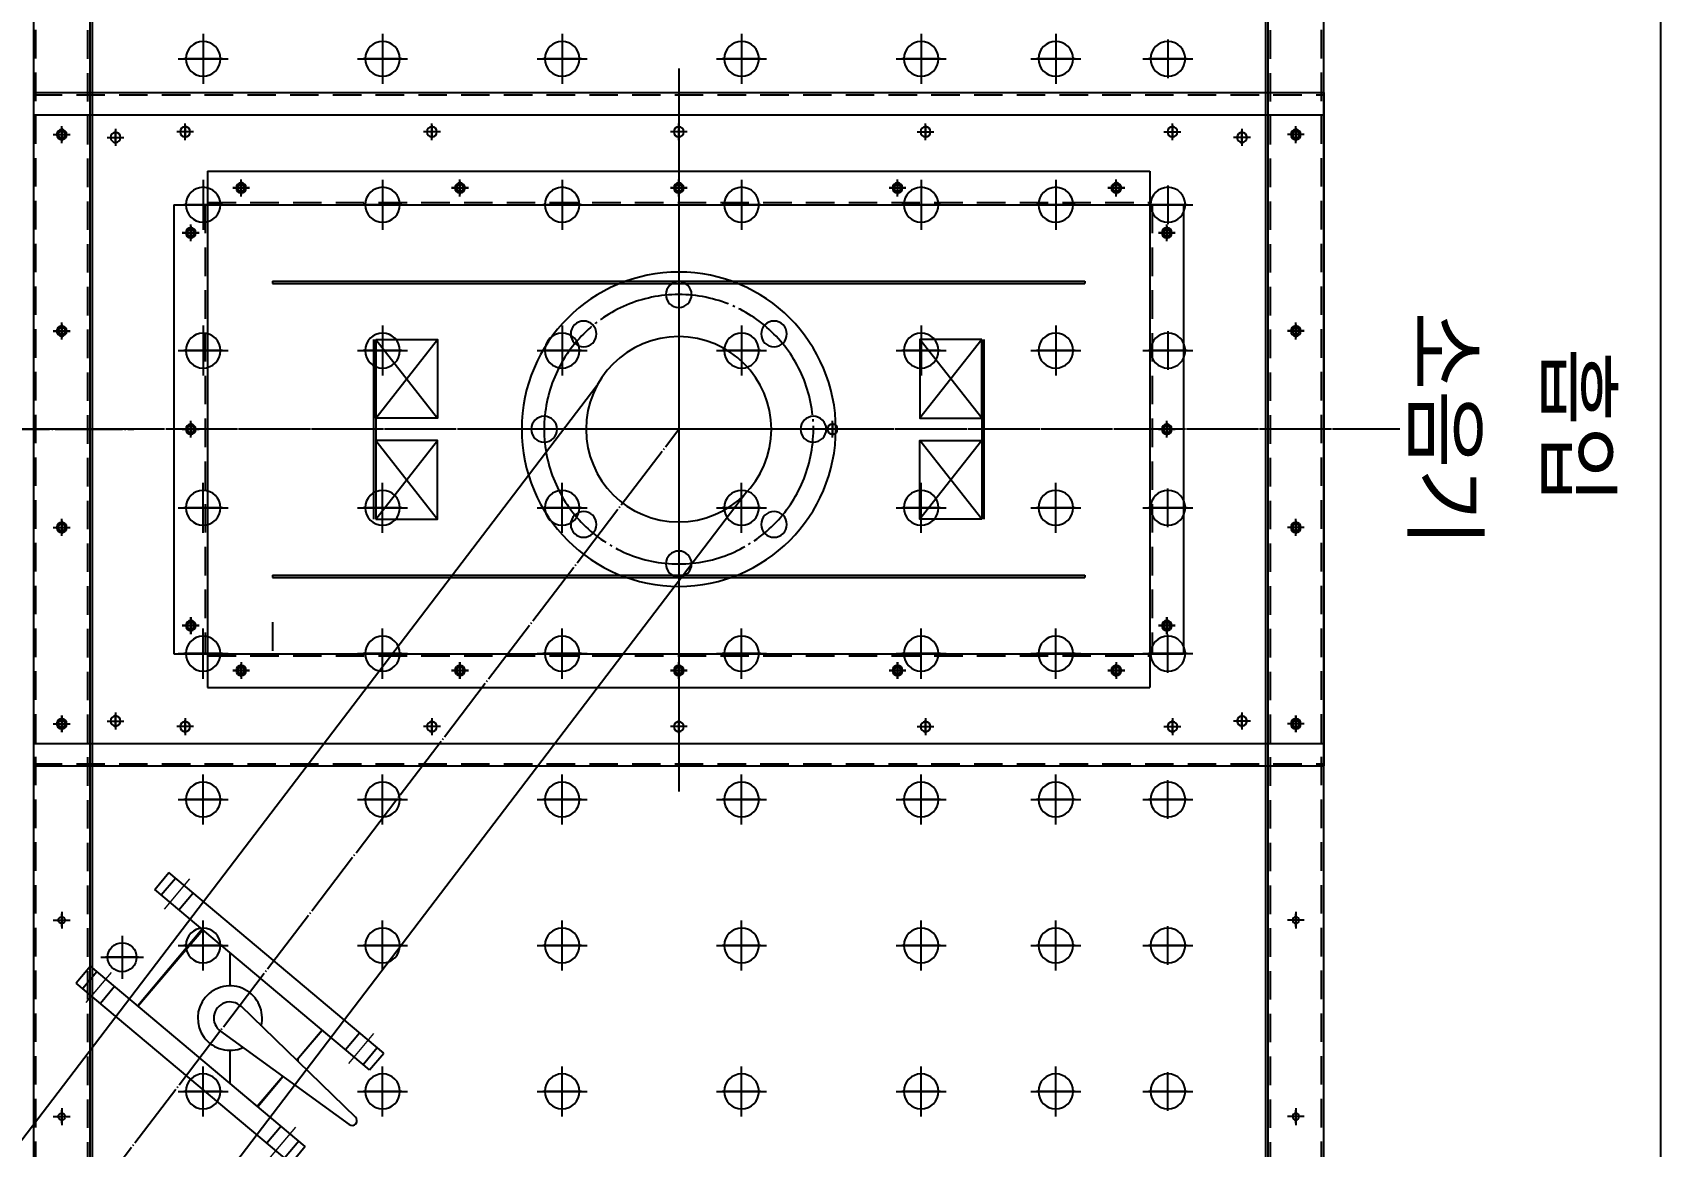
# Model space of a CAD drawing. Header units: millimetres. Extents: x 532 to 24684, y 468 to 17547.
# Drawn here: x 7045 to 8496, y 12090 to 13082 of the extents above; entities that cross this region are included whole.
import ezdxf
from ezdxf.enums import TextEntityAlignment as Align

# ---------------------------------------------------------------- set-up
doc = ezdxf.new("R2010")
doc.units = ezdxf.units.MM
for name, pattern in [('CEN', [62, 60, -1, 0, -1]), ('CENTER', [65, 60, -2, 1, -2]), ('HIDDEN', [9.525, 6.35, -3.175])]:
    doc.linetypes.add(name, pattern=pattern)
for name, color, linetype in [('2.위생-급수', 5, 'Continuous'), ('cen', 8, 'CEN'), ('CENTER', 1, 'CENTER'), ('냉각탑_text', 3, 'Continuous'), ('숨은선', 5, 'HIDDEN')]:
    doc.layers.add(name, color=color, linetype=linetype)
doc.styles.add('돋움', font='Dotum.ttf', dxfattribs={"width": 0.8})

# ---------------------------------------------------------------- blocks, each defined once
blk = doc.blocks.new('A$C59334D22')
at = {"layer": 'CENTER'}
blk.add_line((0, 206.7), (3515.3, 206.7), dxfattribs=at)
blk = doc.blocks.new('A$C0D2A4811')
for p, q in [((0, 50), (2696, 50)), ((2696, 0), (0, 0))]:
    blk.add_line(p, q)
for centre in [(1085.5, 25), (1260.5, 25), (1435.5, 25), (1610.5, 25), (1785.5, 25), (1960.5, 25)]:
    blk.add_circle(centre, 3)
at = {"layer": 'CENTER'}
for p, q in [((1085.5, 17.5), (1085.5, 32.5)), ((1085.5, 19.3), (1085.5, 30.7)), ((1260.5, 17.5), (1260.5, 32.5)), ((1260.5, 19.3), (1260.5, 30.7)), ((1435.5, 17.5), (1435.5, 32.5)), ((1435.5, 19.3), (1435.5, 30.7)), ((1610.5, 17.5), (1610.5, 32.5)), ((1610.5, 17.5), (1610.5, 32.5)), ((1610.5, 17.5), (1610.5, 32.5)), ((1610.5, 19.3), (1610.5, 30.7)), ((1610.5, 19.3), (1610.5, 30.7)), ((1610.5, 19.3), (1610.5, 30.7)), ((1785.5, 17.5), (1785.5, 32.5)), ((1785.5, 19.3), (1785.5, 30.7)), ((1960.5, 17.5), (1960.5, 32.5)), ((1960.5, 19.3), (1960.5, 30.7)), ((1093, 25), (1078, 25)), ((1079.8, 25), (1091.2, 25)), ((1091.2, 25), (1079.8, 25)), ((1268, 25), (1253, 25)), ((1254.8, 25), (1266.2, 25)), ((1266.2, 25), (1254.8, 25)), ((1443, 25), (1428, 25)), ((1429.8, 25), (1441.2, 25)), ((1441.2, 25), (1429.8, 25)), ((1618, 25), (1603, 25)), ((1603, 25), (1618, 25)), ((1603, 25), (1618, 25)), ((1604.8, 25), (1616.2, 25)), ((1616.2, 25), (1604.8, 25)), ((1616.2, 25), (1604.8, 25)), ((1604.8, 25), (1616.2, 25)), ((1616.2, 25), (1604.8, 25)), ((1604.8, 25), (1616.2, 25)), ((1778, 25), (1793, 25)), ((1791.2, 25), (1779.8, 25)), ((1779.8, 25), (1791.2, 25)), ((1953, 25), (1968, 25)), ((1966.2, 25), (1954.8, 25)), ((1954.8, 25), (1966.2, 25))]:
    blk.add_line(p, q, dxfattribs=at)
at = {"layer": '숨은선', "ltscale": 4}
for p, q in [((2, 48), (2694, 48)), ((2694, 2), (2, 2))]:
    blk.add_line(p, q, dxfattribs=at)
blk = doc.blocks.new('A$C5BD16326')
at = {"color": 7}
for p, q in [((99.3, 918.9), (1129.3, 133.6)), ((0, 788.7), (1034.4, 0)), ((644.7, 485.3), (576.3, 542.7)), ((513.4, 413), (486.4, 435.6)), ((554.8, 378.2), (527.9, 400.8))]:
    blk.add_line(p, q, dxfattribs=at)
for p, q in [((436, 406), (596.6, 597.5)), ((436, 406), (596.6, 597.5)), ((611.7, 584.9), (596.6, 597.5)), ((611.7, 584.9), (596.6, 597.5)), ((451, 393.4), (611.7, 584.9)), ((451, 393.4), (611.7, 584.9)), ((606.8, 579.1), (591.8, 591.7)), ((606.8, 579.1), (591.8, 591.7)), ((593.6, 563.4), (578.6, 576)), ((593.6, 563.4), (578.6, 576)), ((486.7, 435.9), (576, 542.4)), ((486.7, 435.9), (576, 542.4)), ((486.7, 435.9), (576, 542.4)), ((486.7, 435.9), (576, 542.4)), ((576.2, 542.6), (644.2, 484.7)), ((576.2, 542.6), (644.2, 484.7)), ((519.4, 336), (680.1, 527.5)), ((519.4, 336), (680.1, 527.5)), ((680.1, 527.5), (695.1, 514.9)), ((680.1, 527.5), (695.1, 514.9)), ((534.4, 323.4), (695.1, 514.9)), ((534.4, 323.4), (695.1, 514.9)), ((675.2, 521.7), (690.3, 509.1)), ((675.2, 521.7), (690.3, 509.1)), ((662, 506), (677.1, 493.3)), ((662, 506), (677.1, 493.3)), ((554.5, 469.8), (470.7, 354.1)), ((554.5, 469.8), (470.7, 354.1)), ((576.6, 451.2), (477.3, 348.6)), ((576.6, 451.2), (477.3, 348.6)), ((536.8, 460.5), (507.3, 460.5)), ((623.8, 460.5), (594.3, 460.5)), ((486.9, 436.2), (513.7, 413.4)), ((486.9, 436.2), (513.7, 413.4)), ((469.1, 414.9), (454, 427.6)), ((469.1, 414.9), (454, 427.6)), ((455.9, 399.2), (440.8, 411.8)), ((455.9, 399.2), (440.8, 411.8)), ((451, 393.4), (436, 406)), ((451, 393.4), (436, 406)), ((528.1, 401.1), (554.9, 378.3)), ((528.1, 401.1), (554.9, 378.3)), ((537.5, 357.6), (552.5, 344.9)), ((537.5, 357.6), (552.5, 344.9)), ((519.4, 336), (534.4, 323.4)), ((519.4, 336), (534.4, 323.4)), ((524.3, 341.8), (539.3, 329.2)), ((524.3, 341.8), (539.3, 329.2))]:
    blk.add_line(p, q)
blk.add_circle((619.7, 556.6), 12.9)
for centre, radius, start, end in [((565.5, 460.5), 28.7, 256.0539, 203.9461), ((565.5, 460.5), 28.7, 256.0539, 203.9461), ((565.5, 460.5), 14.4, 315.9078, 144.0922), ((565.5, 460.5), 14.4, 315.9078, 144.0922), ((474.2, 351.6), 4.3, 144.0922, 315.9078), ((474.2, 351.6), 4.3, 144.0922, 315.9078)]:
    blk.add_arc(centre, radius, start, end)
at = {"layer": 'cen', "linetype": 'CENTER', "lineweight": 5, "ltscale": 20}
for p, q in [((606.1, 566.3), (579.3, 588.8)), ((606.1, 566.3), (579.3, 588.8)), ((662.7, 518.8), (689.5, 496.3)), ((662.7, 518.8), (689.5, 496.3)), ((468.3, 402.2), (441.6, 424.6)), ((468.3, 402.2), (441.6, 424.6)), ((525, 354.6), (551.8, 332.1)), ((525, 354.6), (551.8, 332.1))]:
    blk.add_line(p, q, dxfattribs=at)
at = {"layer": 'CENTER'}
for p, q in [((40.9, 860.5), (1090.2, 60.4)), ((619.7, 575.7), (619.7, 537.5)), ((619.7, 541.9), (619.7, 571.3)), ((619.7, 571.3), (619.7, 541.9)), ((619.7, 541.9), (619.7, 571.3)), ((638.8, 556.6), (600.5, 556.6)), ((634.4, 556.6), (604.9, 556.6))]:
    blk.add_line(p, q, dxfattribs=at)
at = {"layer": '숨은선', "ltscale": 4}
blk.add_line((526.7, 399.6), (529.4, 399.6), dxfattribs=at)
blk = doc.blocks.new('A$C7F472D06')
for p, q in [((0, 1046), (2690, 1046)), ((0, 0), (2690, 0))]:
    blk.add_line(p, q)
for centre, radius in [((1085, 1025), 4.5), ((1605, 1025), 4.5), ((1015, 947), 15.5), ((1145, 947), 15.5), ((1275, 947), 15.5), ((1415, 947), 15.5), ((1545, 947), 15.5), ((1675, 947), 15.5), ((1805, 947), 15.5), ((1935, 947), 15.5), ((1015, 787), 15.5), ((1145, 787), 15.5), ((1275, 787), 15.5), ((1415, 787), 15.5), ((1545, 787), 15.5), ((1675, 787), 15.5), ((1805, 787), 15.5), ((1935, 787), 15.5), ((1015, 627), 15.5), ((1145, 627), 15.5), ((1275, 627), 15.5), ((1415, 627), 15.5), ((1545, 627), 15.5), ((1675, 627), 15.5), ((1805, 627), 15.5), ((1935, 627), 15.5), ((1015, 467), 15.5), ((1145, 467), 15.5), ((1275, 467), 15.5), ((1415, 467), 15.5), ((1545, 467), 15.5), ((1675, 467), 15.5), ((1805, 467), 15.5), ((1935, 467), 15.5), ((1345, 386), 4.5), ((1015, 307), 15.5), ((1145, 307), 15.5), ((1275, 307), 15.5), ((1415, 307), 15.5), ((1545, 307), 15.5), ((1675, 307), 15.5), ((1805, 307), 15.5), ((1935, 307), 15.5), ((1015, 187), 15.5), ((1145, 187), 15.5), ((1275, 187), 15.5), ((1415, 187), 15.5), ((1545, 187), 15.5), ((1675, 187), 15.5), ((1805, 187), 15.5), ((1935, 187), 15.5), ((1015, 87), 15.5), ((1145, 87), 15.5), ((1275, 87), 15.5), ((1415, 87), 15.5), ((1545, 87), 15.5), ((1675, 87), 15.5), ((1805, 87), 15.5), ((1935, 87), 15.5), ((1085, 21), 4.5), ((1605, 21), 4.5)]:
    blk.add_circle(centre, radius)
at = {"layer": 'CENTER'}
for p, q in [((1085, 1032.5), (1085, 1017.5)), ((1605, 1032.5), (1605, 1017.5)), ((1077.5, 1025), (1092.5, 1025)), ((1090.7, 1025), (1079.3, 1025)), ((1079.3, 1025), (1090.7, 1025)), ((1597.5, 1025), (1612.5, 1025)), ((1610.7, 1025), (1599.3, 1025)), ((1599.3, 1025), (1610.7, 1025)), ((1015, 969.3), (1015, 924.7)), ((1015, 929.8), (1015, 964.2)), ((1015, 964.2), (1015, 929.8)), ((1015, 929.8), (1015, 964.2)), ((1145, 969.3), (1145, 924.7)), ((1145, 929.8), (1145, 964.2)), ((1145, 964.2), (1145, 929.8)), ((1145, 929.8), (1145, 964.2)), ((1275, 969.3), (1275, 924.7)), ((1275, 929.8), (1275, 964.2)), ((1275, 964.2), (1275, 929.8)), ((1275, 929.8), (1275, 964.2)), ((1415, 969.3), (1415, 924.7)), ((1415, 929.8), (1415, 964.2)), ((1415, 964.2), (1415, 929.8)), ((1415, 929.8), (1415, 964.2)), ((1545, 969.3), (1545, 924.7)), ((1545, 929.8), (1545, 964.2)), ((1545, 964.2), (1545, 929.8)), ((1545, 929.8), (1545, 964.2)), ((1675, 969.3), (1675, 924.7)), ((1675, 929.8), (1675, 964.2)), ((1675, 964.2), (1675, 929.8)), ((1675, 929.8), (1675, 964.2)), ((1805, 969.3), (1805, 924.7)), ((1805, 929.8), (1805, 964.2)), ((1805, 964.2), (1805, 929.8)), ((1805, 929.8), (1805, 964.2)), ((1935, 969.3), (1935, 924.7)), ((1935, 929.8), (1935, 964.2)), ((1935, 964.2), (1935, 929.8)), ((1935, 929.8), (1935, 964.2)), ((992.7, 947), (1037.3, 947)), ((997.8, 947), (1032.2, 947)), ((997.8, 947), (1032.2, 947)), ((1122.7, 947), (1167.3, 947)), ((1127.8, 947), (1162.2, 947)), ((1127.8, 947), (1162.2, 947)), ((1252.7, 947), (1297.3, 947)), ((1257.8, 947), (1292.2, 947)), ((1257.8, 947), (1292.2, 947)), ((1437.3, 947), (1392.7, 947)), ((1432.2, 947), (1397.8, 947)), ((1432.2, 947), (1397.8, 947)), ((1567.3, 947), (1522.7, 947)), ((1562.2, 947), (1527.8, 947)), ((1562.2, 947), (1527.8, 947)), ((1697.3, 947), (1652.7, 947)), ((1692.2, 947), (1657.8, 947)), ((1692.2, 947), (1657.8, 947)), ((1827.3, 947), (1782.7, 947)), ((1822.2, 947), (1787.8, 947)), ((1822.2, 947), (1787.8, 947)), ((1957.3, 947), (1912.7, 947)), ((1952.2, 947), (1917.8, 947)), ((1952.2, 947), (1917.8, 947)), ((1015, 809.3), (1015, 764.7)), ((1015, 769.8), (1015, 804.2)), ((1015, 804.2), (1015, 769.8)), ((1015, 769.8), (1015, 804.2)), ((1145, 809.3), (1145, 764.7)), ((1145, 769.8), (1145, 804.2)), ((1145, 804.2), (1145, 769.8)), ((1145, 769.8), (1145, 804.2)), ((1275, 809.3), (1275, 764.7)), ((1275, 769.8), (1275, 804.2)), ((1275, 804.2), (1275, 769.8)), ((1275, 769.8), (1275, 804.2)), ((1415, 809.3), (1415, 764.7)), ((1415, 769.8), (1415, 804.2)), ((1415, 804.2), (1415, 769.8)), ((1415, 769.8), (1415, 804.2)), ((1545, 809.3), (1545, 764.7)), ((1545, 769.8), (1545, 804.2)), ((1545, 804.2), (1545, 769.8)), ((1545, 769.8), (1545, 804.2)), ((1675, 809.3), (1675, 764.7)), ((1675, 769.8), (1675, 804.2)), ((1675, 804.2), (1675, 769.8)), ((1675, 769.8), (1675, 804.2)), ((1805, 809.3), (1805, 764.7)), ((1805, 769.8), (1805, 804.2)), ((1805, 804.2), (1805, 769.8)), ((1805, 769.8), (1805, 804.2)), ((1935, 809.3), (1935, 764.7)), ((1935, 769.8), (1935, 804.2)), ((1935, 804.2), (1935, 769.8)), ((1935, 769.8), (1935, 804.2)), ((992.7, 787), (1037.3, 787)), ((997.8, 787), (1032.2, 787)), ((997.8, 787), (1032.2, 787)), ((1122.7, 787), (1167.3, 787)), ((1127.8, 787), (1162.2, 787)), ((1127.8, 787), (1162.2, 787)), ((1252.7, 787), (1297.3, 787)), ((1257.8, 787), (1292.2, 787)), ((1257.8, 787), (1292.2, 787)), ((1437.3, 787), (1392.7, 787)), ((1432.2, 787), (1397.8, 787)), ((1432.2, 787), (1397.8, 787)), ((1567.3, 787), (1522.7, 787)), ((1562.2, 787), (1527.8, 787)), ((1562.2, 787), (1527.8, 787)), ((1697.3, 787), (1652.7, 787)), ((1692.2, 787), (1657.8, 787)), ((1692.2, 787), (1657.8, 787)), ((1827.3, 787), (1782.7, 787)), ((1822.2, 787), (1787.8, 787)), ((1822.2, 787), (1787.8, 787)), ((1957.3, 787), (1912.7, 787)), ((1952.2, 787), (1917.8, 787)), ((1952.2, 787), (1917.8, 787)), ((1015, 649.3), (1015, 604.7)), ((1015, 609.8), (1015, 644.2)), ((1015, 644.2), (1015, 609.8)), ((1015, 609.8), (1015, 644.2)), ((1145, 649.3), (1145, 604.7)), ((1145, 609.8), (1145, 644.2)), ((1145, 644.2), (1145, 609.8)), ((1145, 609.8), (1145, 644.2)), ((1275, 649.3), (1275, 604.7)), ((1275, 609.8), (1275, 644.2)), ((1275, 644.2), (1275, 609.8)), ((1275, 609.8), (1275, 644.2)), ((1415, 649.3), (1415, 604.7)), ((1415, 609.8), (1415, 644.2)), ((1415, 644.2), (1415, 609.8)), ((1415, 609.8), (1415, 644.2)), ((1545, 649.3), (1545, 604.7)), ((1545, 609.8), (1545, 644.2)), ((1545, 644.2), (1545, 609.8)), ((1545, 609.8), (1545, 644.2)), ((1675, 649.3), (1675, 604.7)), ((1675, 609.8), (1675, 644.2)), ((1675, 644.2), (1675, 609.8)), ((1675, 609.8), (1675, 644.2)), ((1805, 649.3), (1805, 604.7)), ((1805, 609.8), (1805, 644.2)), ((1805, 644.2), (1805, 609.8)), ((1805, 609.8), (1805, 644.2)), ((1935, 649.3), (1935, 604.7)), ((1935, 609.8), (1935, 644.2)), ((1935, 644.2), (1935, 609.8)), ((1935, 609.8), (1935, 644.2)), ((992.7, 627), (1037.3, 627)), ((997.8, 627), (1032.2, 627)), ((997.8, 627), (1032.2, 627)), ((1122.7, 627), (1167.3, 627)), ((1127.8, 627), (1162.2, 627)), ((1127.8, 627), (1162.2, 627)), ((1252.7, 627), (1297.3, 627)), ((1257.8, 627), (1292.2, 627)), ((1257.8, 627), (1292.2, 627)), ((1437.3, 627), (1392.7, 627)), ((1432.2, 627), (1397.8, 627)), ((1432.2, 627), (1397.8, 627)), ((1567.3, 627), (1522.7, 627)), ((1562.2, 627), (1527.8, 627)), ((1562.2, 627), (1527.8, 627)), ((1697.3, 627), (1652.7, 627)), ((1692.2, 627), (1657.8, 627)), ((1692.2, 627), (1657.8, 627)), ((1827.3, 627), (1782.7, 627)), ((1822.2, 627), (1787.8, 627)), ((1822.2, 627), (1787.8, 627)), ((1957.3, 627), (1912.7, 627)), ((1952.2, 627), (1917.8, 627)), ((1952.2, 627), (1917.8, 627)), ((1015, 489.3), (1015, 444.7)), ((1015, 449.8), (1015, 484.2)), ((1015, 484.2), (1015, 449.8)), ((1015, 449.8), (1015, 484.2)), ((1145, 489.3), (1145, 444.7)), ((1145, 449.8), (1145, 484.2)), ((1145, 484.2), (1145, 449.8)), ((1145, 449.8), (1145, 484.2)), ((1275, 489.3), (1275, 444.7)), ((1275, 449.8), (1275, 484.2)), ((1275, 484.2), (1275, 449.8)), ((1275, 449.8), (1275, 484.2)), ((1415, 489.3), (1415, 444.7)), ((1415, 449.8), (1415, 484.2)), ((1415, 484.2), (1415, 449.8)), ((1415, 449.8), (1415, 484.2)), ((1545, 489.3), (1545, 444.7)), ((1545, 449.8), (1545, 484.2)), ((1545, 484.2), (1545, 449.8)), ((1545, 449.8), (1545, 484.2)), ((1675, 489.3), (1675, 444.7)), ((1675, 449.8), (1675, 484.2)), ((1675, 484.2), (1675, 449.8)), ((1675, 449.8), (1675, 484.2)), ((1805, 489.3), (1805, 444.7)), ((1805, 449.8), (1805, 484.2)), ((1805, 484.2), (1805, 449.8)), ((1805, 449.8), (1805, 484.2)), ((1935, 489.3), (1935, 444.7)), ((1935, 449.8), (1935, 484.2)), ((1935, 484.2), (1935, 449.8)), ((1935, 449.8), (1935, 484.2)), ((992.7, 467), (1037.3, 467)), ((997.8, 467), (1032.2, 467)), ((997.8, 467), (1032.2, 467)), ((1122.7, 467), (1167.3, 467)), ((1127.8, 467), (1162.2, 467)), ((1127.8, 467), (1162.2, 467)), ((1252.7, 467), (1297.3, 467)), ((1257.8, 467), (1292.2, 467)), ((1257.8, 467), (1292.2, 467)), ((1437.3, 467), (1392.7, 467)), ((1432.2, 467), (1397.8, 467)), ((1432.2, 467), (1397.8, 467)), ((1567.3, 467), (1522.7, 467)), ((1562.2, 467), (1527.8, 467)), ((1562.2, 467), (1527.8, 467)), ((1697.3, 467), (1652.7, 467)), ((1692.2, 467), (1657.8, 467)), ((1692.2, 467), (1657.8, 467)), ((1827.3, 467), (1782.7, 467)), ((1822.2, 467), (1787.8, 467)), ((1822.2, 467), (1787.8, 467)), ((1957.3, 467), (1912.7, 467)), ((1952.2, 467), (1917.8, 467)), ((1952.2, 467), (1917.8, 467)), ((1352.5, 386), (1337.5, 386)), ((1339.3, 386), (1350.7, 386)), ((1350.7, 386), (1339.3, 386)), ((1015, 329.3), (1015, 284.7)), ((1015, 289.8), (1015, 324.2)), ((1015, 324.2), (1015, 289.8)), ((1015, 289.8), (1015, 324.2)), ((1145, 329.3), (1145, 284.7)), ((1145, 289.8), (1145, 324.2)), ((1145, 324.2), (1145, 289.8)), ((1145, 289.8), (1145, 324.2)), ((1275, 329.3), (1275, 284.7)), ((1275, 289.8), (1275, 324.2)), ((1275, 324.2), (1275, 289.8)), ((1275, 289.8), (1275, 324.2)), ((1415, 329.3), (1415, 284.7)), ((1415, 289.8), (1415, 324.2)), ((1415, 324.2), (1415, 289.8)), ((1415, 289.8), (1415, 324.2)), ((1545, 329.3), (1545, 284.7)), ((1545, 289.8), (1545, 324.2)), ((1545, 324.2), (1545, 289.8)), ((1545, 289.8), (1545, 324.2)), ((1675, 329.3), (1675, 284.7)), ((1675, 289.8), (1675, 324.2)), ((1675, 324.2), (1675, 289.8)), ((1675, 289.8), (1675, 324.2)), ((1805, 329.3), (1805, 284.7)), ((1805, 289.8), (1805, 324.2)), ((1805, 324.2), (1805, 289.8)), ((1805, 289.8), (1805, 324.2)), ((1935, 329.3), (1935, 284.7)), ((1935, 289.8), (1935, 324.2)), ((1935, 324.2), (1935, 289.8)), ((1935, 289.8), (1935, 324.2)), ((992.7, 307), (1037.3, 307)), ((997.8, 307), (1032.2, 307)), ((997.8, 307), (1032.2, 307)), ((1122.7, 307), (1167.3, 307)), ((1127.8, 307), (1162.2, 307)), ((1127.8, 307), (1162.2, 307)), ((1252.7, 307), (1297.3, 307)), ((1257.8, 307), (1292.2, 307)), ((1257.8, 307), (1292.2, 307)), ((1437.3, 307), (1392.7, 307)), ((1432.2, 307), (1397.8, 307)), ((1432.2, 307), (1397.8, 307)), ((1567.3, 307), (1522.7, 307)), ((1562.2, 307), (1527.8, 307)), ((1562.2, 307), (1527.8, 307)), ((1697.3, 307), (1652.7, 307)), ((1692.2, 307), (1657.8, 307)), ((1692.2, 307), (1657.8, 307)), ((1827.3, 307), (1782.7, 307)), ((1822.2, 307), (1787.8, 307)), ((1822.2, 307), (1787.8, 307)), ((1957.3, 307), (1912.7, 307)), ((1952.2, 307), (1917.8, 307)), ((1952.2, 307), (1917.8, 307)), ((1015, 209.3), (1015, 164.7)), ((1015, 169.8), (1015, 204.2)), ((1015, 204.2), (1015, 169.8)), ((1015, 169.8), (1015, 204.2)), ((1145, 209.3), (1145, 164.7)), ((1145, 169.8), (1145, 204.2)), ((1145, 204.2), (1145, 169.8)), ((1145, 169.8), (1145, 204.2)), ((1275, 209.3), (1275, 164.7)), ((1275, 169.8), (1275, 204.2)), ((1275, 204.2), (1275, 169.8)), ((1275, 169.8), (1275, 204.2)), ((1415, 209.3), (1415, 164.7)), ((1415, 169.8), (1415, 204.2)), ((1415, 204.2), (1415, 169.8)), ((1415, 169.8), (1415, 204.2)), ((1545, 209.3), (1545, 164.7)), ((1545, 169.8), (1545, 204.2)), ((1545, 204.2), (1545, 169.8)), ((1545, 169.8), (1545, 204.2)), ((1675, 209.3), (1675, 164.7)), ((1675, 169.8), (1675, 204.2)), ((1675, 204.2), (1675, 169.8)), ((1675, 169.8), (1675, 204.2)), ((1805, 209.3), (1805, 164.7)), ((1805, 169.8), (1805, 204.2)), ((1805, 204.2), (1805, 169.8)), ((1805, 169.8), (1805, 204.2)), ((1935, 209.3), (1935, 164.7)), ((1935, 169.8), (1935, 204.2)), ((1935, 204.2), (1935, 169.8)), ((1935, 169.8), (1935, 204.2)), ((992.7, 187), (1037.3, 187)), ((997.8, 187), (1032.2, 187)), ((997.8, 187), (1032.2, 187)), ((1122.7, 187), (1167.3, 187)), ((1127.8, 187), (1162.2, 187)), ((1127.8, 187), (1162.2, 187)), ((1252.7, 187), (1297.3, 187)), ((1257.8, 187), (1292.2, 187)), ((1257.8, 187), (1292.2, 187)), ((1437.3, 187), (1392.7, 187)), ((1432.2, 187), (1397.8, 187)), ((1432.2, 187), (1397.8, 187)), ((1567.3, 187), (1522.7, 187)), ((1562.2, 187), (1527.8, 187)), ((1562.2, 187), (1527.8, 187)), ((1697.3, 187), (1652.7, 187)), ((1692.2, 187), (1657.8, 187)), ((1692.2, 187), (1657.8, 187)), ((1827.3, 187), (1782.7, 187)), ((1822.2, 187), (1787.8, 187)), ((1822.2, 187), (1787.8, 187)), ((1957.3, 187), (1912.7, 187)), ((1952.2, 187), (1917.8, 187)), ((1952.2, 187), (1917.8, 187)), ((1015, 109.3), (1015, 64.7)), ((1015, 69.8), (1015, 104.2)), ((1015, 104.2), (1015, 69.8)), ((1015, 69.8), (1015, 104.2)), ((1145, 109.3), (1145, 64.7)), ((1145, 69.8), (1145, 104.2)), ((1145, 104.2), (1145, 69.8)), ((1145, 69.8), (1145, 104.2)), ((1275, 109.3), (1275, 64.7)), ((1275, 69.8), (1275, 104.2)), ((1275, 104.2), (1275, 69.8)), ((1275, 69.8), (1275, 104.2)), ((1415, 109.3), (1415, 64.7)), ((1415, 69.8), (1415, 104.2)), ((1415, 104.2), (1415, 69.8)), ((1415, 69.8), (1415, 104.2)), ((1545, 109.3), (1545, 64.7)), ((1545, 69.8), (1545, 104.2)), ((1545, 104.2), (1545, 69.8)), ((1545, 69.8), (1545, 104.2)), ((1675, 109.3), (1675, 64.7)), ((1675, 69.8), (1675, 104.2)), ((1675, 104.2), (1675, 69.8)), ((1675, 69.8), (1675, 104.2)), ((1805, 109.3), (1805, 64.7)), ((1805, 69.8), (1805, 104.2)), ((1805, 104.2), (1805, 69.8)), ((1805, 69.8), (1805, 104.2)), ((1935, 109.3), (1935, 64.7)), ((1935, 69.8), (1935, 104.2)), ((1935, 104.2), (1935, 69.8)), ((1935, 69.8), (1935, 104.2)), ((997.8, 87), (1032.2, 87)), ((1127.8, 87), (1162.2, 87)), ((1257.8, 87), (1292.2, 87)), ((1432.2, 87), (1397.8, 87)), ((1562.2, 87), (1527.8, 87)), ((1692.2, 87), (1657.8, 87)), ((1822.2, 87), (1787.8, 87)), ((1952.2, 87), (1917.8, 87)), ((1077.5, 21), (1092.5, 21)), ((1090.7, 21), (1079.3, 21)), ((1079.3, 21), (1090.7, 21)), ((1085, 13.5), (1085, 28.5)), ((1597.5, 21), (1612.5, 21)), ((1610.7, 21), (1599.3, 21)), ((1599.3, 21), (1610.7, 21)), ((1605, 13.5), (1605, 28.5))]:
    blk.add_line(p, q, dxfattribs=at)
blk = doc.blocks.new('A$C0A2156ED')
for p, q in [((1217.7, 622.7), (67.7, 622.7)), ((67.7, 622.7), (67.7, 22.7)), ((1217.7, 622.7), (1217.7, 22.7)), ((1217.7, 602.7), (67.7, 602.7)), ((1217.7, 42.7), (67.7, 42.7)), ((1217.7, 22.7), (67.7, 22.7))]:
    blk.add_line(p, q)
for centre, radius in [((92.7, 585.2), 4.5), ((202.7, 587.7), 4.5), ((422.7, 587.7), 4.5), ((642.7, 587.7), 4.5), ((862.7, 587.7), 4.5), ((1082.7, 587.7), 4.5), ((1192.7, 585.2), 4.5), ((252.7, 537.7), 4.5), ((447.7, 537.7), 4.5), ((642.7, 537.7), 4.5), ((837.7, 537.7), 4.5), ((1032.7, 537.7), 4.5), ((207.7, 497.7), 4.5), ((1077.7, 497.7), 4.5), ((642.7, 322.7), 140), ((642.7, 442.7), 11.5), ((92.7, 410.2), 4.5), ((557.8, 407.6), 11.5), ((727.5, 407.6), 11.5), ((1192.7, 410.2), 4.5), ((642.7, 322.7), 82.6), ((522.7, 322.7), 11.5), ((762.7, 322.7), 11.5), ((207.7, 322.7), 4.5), ((1077.7, 322.7), 4.5), ((557.8, 237.9), 11.5), ((727.5, 237.9), 11.5), ((92.7, 235.2), 4.5), ((1192.7, 235.2), 4.5), ((642.7, 202.7), 11.5), ((207.7, 147.7), 4.5), ((1077.7, 147.7), 4.5), ((252.7, 107.7), 4.5), ((447.7, 107.7), 4.5), ((642.7, 107.7), 4.5), ((837.7, 107.7), 4.5), ((1032.7, 107.7), 4.5), ((92.7, 60.2), 4.5), ((202.7, 57.7), 4.5), ((422.7, 57.7), 4.5), ((642.7, 57.7), 4.5), ((862.7, 57.7), 4.5), ((1082.7, 57.7), 4.5), ((1192.7, 60.2), 4.5)]:
    blk.add_circle(centre, radius)
at = {"layer": 'CENTER'}
for p, q in [((642.7, 644.2), (642.7, 0)), ((642.7, 644.2), (642.7, 0)), ((642.7, 644.2), (642.7, 0)), ((202.7, 580.2), (202.7, 595.2)), ((202.7, 580.2), (202.7, 595.2)), ((202.7, 580.2), (202.7, 595.2)), ((422.7, 580.2), (422.7, 595.2)), ((422.7, 580.2), (422.7, 595.2)), ((422.7, 580.2), (422.7, 595.2)), ((642.7, 580.2), (642.7, 595.2)), ((642.7, 580.2), (642.7, 595.2)), ((642.7, 580.2), (642.7, 595.2)), ((862.7, 580.2), (862.7, 595.2)), ((862.7, 580.2), (862.7, 595.2)), ((862.7, 580.2), (862.7, 595.2)), ((1082.7, 580.2), (1082.7, 595.2)), ((1082.7, 580.2), (1082.7, 595.2)), ((1082.7, 580.2), (1082.7, 595.2)), ((85.2, 585.2), (100.2, 585.2)), ((86.9, 585.2), (98.4, 585.2)), ((92.7, 577.7), (92.7, 592.7)), ((92.7, 591), (92.7, 579.5)), ((92.7, 579.5), (92.7, 591)), ((210.2, 587.7), (195.2, 587.7)), ((210.2, 587.7), (195.2, 587.7)), ((210.2, 587.7), (195.2, 587.7)), ((208.4, 587.7), (196.9, 587.7)), ((208.4, 587.7), (196.9, 587.7)), ((208.4, 587.7), (196.9, 587.7)), ((202.7, 593.5), (202.7, 582)), ((202.7, 582), (202.7, 593.5)), ((202.7, 593.5), (202.7, 582)), ((202.7, 582), (202.7, 593.5)), ((202.7, 593.5), (202.7, 582)), ((202.7, 582), (202.7, 593.5)), ((430.2, 587.7), (415.2, 587.7)), ((430.2, 587.7), (415.2, 587.7)), ((430.2, 587.7), (415.2, 587.7)), ((428.4, 587.7), (416.9, 587.7)), ((428.4, 587.7), (416.9, 587.7)), ((428.4, 587.7), (416.9, 587.7)), ((422.7, 593.5), (422.7, 582)), ((422.7, 582), (422.7, 593.5)), ((422.7, 593.5), (422.7, 582)), ((422.7, 582), (422.7, 593.5)), ((422.7, 593.5), (422.7, 582)), ((422.7, 582), (422.7, 593.5)), ((635.2, 587.7), (650.2, 587.7)), ((635.2, 587.7), (650.2, 587.7)), ((635.2, 587.7), (650.2, 587.7)), ((636.9, 587.7), (648.4, 587.7)), ((636.9, 587.7), (648.4, 587.7)), ((636.9, 587.7), (648.4, 587.7)), ((642.7, 593.5), (642.7, 582)), ((642.7, 582), (642.7, 593.5)), ((642.7, 593.5), (642.7, 582)), ((642.7, 582), (642.7, 593.5)), ((642.7, 593.5), (642.7, 582)), ((642.7, 582), (642.7, 593.5)), ((855.2, 587.7), (870.2, 587.7)), ((855.2, 587.7), (870.2, 587.7)), ((855.2, 587.7), (870.2, 587.7)), ((856.9, 587.7), (868.4, 587.7)), ((856.9, 587.7), (868.4, 587.7)), ((856.9, 587.7), (868.4, 587.7)), ((862.7, 593.5), (862.7, 582)), ((862.7, 582), (862.7, 593.5)), ((862.7, 593.5), (862.7, 582)), ((862.7, 582), (862.7, 593.5)), ((862.7, 593.5), (862.7, 582)), ((862.7, 582), (862.7, 593.5)), ((1075.2, 587.7), (1090.2, 587.7)), ((1075.2, 587.7), (1090.2, 587.7)), ((1075.2, 587.7), (1090.2, 587.7)), ((1076.9, 587.7), (1088.4, 587.7)), ((1076.9, 587.7), (1088.4, 587.7)), ((1076.9, 587.7), (1088.4, 587.7)), ((1082.7, 593.5), (1082.7, 582)), ((1082.7, 582), (1082.7, 593.5)), ((1082.7, 593.5), (1082.7, 582)), ((1082.7, 582), (1082.7, 593.5)), ((1082.7, 593.5), (1082.7, 582)), ((1082.7, 582), (1082.7, 593.5)), ((1200.2, 585.2), (1185.2, 585.2)), ((1198.4, 585.2), (1186.9, 585.2)), ((1192.7, 577.7), (1192.7, 592.7)), ((1192.7, 591), (1192.7, 579.5)), ((1192.7, 579.5), (1192.7, 591)), ((245.2, 537.7), (260.2, 537.7)), ((245.2, 537.7), (260.2, 537.7)), ((260.2, 537.7), (245.2, 537.7)), ((246.9, 537.7), (258.4, 537.7)), ((258.4, 537.7), (246.9, 537.7)), ((252.7, 530.2), (252.7, 545.2)), ((252.7, 530.2), (252.7, 545.2)), ((252.7, 543.5), (252.7, 532)), ((252.7, 532), (252.7, 543.5)), ((252.7, 543.5), (252.7, 532)), ((252.7, 532), (252.7, 543.5)), ((440.2, 537.7), (455.2, 537.7)), ((440.2, 537.7), (455.2, 537.7)), ((455.2, 537.7), (440.2, 537.7)), ((441.9, 537.7), (453.4, 537.7)), ((453.4, 537.7), (441.9, 537.7)), ((447.7, 530.2), (447.7, 545.2)), ((447.7, 530.2), (447.7, 545.2)), ((447.7, 543.5), (447.7, 532)), ((447.7, 532), (447.7, 543.5)), ((447.7, 543.5), (447.7, 532)), ((447.7, 532), (447.7, 543.5)), ((650.2, 537.7), (635.2, 537.7)), ((650.2, 537.7), (635.2, 537.7)), ((635.2, 537.7), (650.2, 537.7)), ((648.4, 537.7), (636.9, 537.7)), ((636.9, 537.7), (648.4, 537.7)), ((642.7, 530.2), (642.7, 545.2)), ((642.7, 530.2), (642.7, 545.2)), ((642.7, 543.5), (642.7, 532)), ((642.7, 532), (642.7, 543.5)), ((642.7, 543.5), (642.7, 532)), ((642.7, 532), (642.7, 543.5)), ((845.2, 537.7), (830.2, 537.7)), ((845.2, 537.7), (830.2, 537.7)), ((830.2, 537.7), (845.2, 537.7)), ((843.4, 537.7), (831.9, 537.7)), ((831.9, 537.7), (843.4, 537.7)), ((837.7, 530.2), (837.7, 545.2)), ((837.7, 530.2), (837.7, 545.2)), ((837.7, 543.5), (837.7, 532)), ((837.7, 532), (837.7, 543.5)), ((837.7, 543.5), (837.7, 532)), ((837.7, 532), (837.7, 543.5)), ((1040.2, 537.7), (1025.2, 537.7)), ((1040.2, 537.7), (1025.2, 537.7)), ((1025.2, 537.7), (1040.2, 537.7)), ((1038.4, 537.7), (1026.9, 537.7)), ((1026.9, 537.7), (1038.4, 537.7)), ((1032.7, 530.2), (1032.7, 545.2)), ((1032.7, 530.2), (1032.7, 545.2)), ((1032.7, 543.5), (1032.7, 532)), ((1032.7, 532), (1032.7, 543.5)), ((1032.7, 543.5), (1032.7, 532)), ((1032.7, 532), (1032.7, 543.5)), ((200.2, 497.7), (215.2, 497.7)), ((200.2, 497.7), (215.2, 497.7)), ((215.2, 497.7), (200.2, 497.7)), ((213.4, 497.7), (201.9, 497.7)), ((203.8, 497.7), (211.5, 497.7)), ((207.7, 490.2), (207.7, 505.2)), ((207.7, 503.5), (207.7, 492)), ((207.7, 492), (207.7, 503.5)), ((207.7, 492.7), (207.7, 502.7)), ((207.7, 501.6), (207.7, 493.9)), ((207.7, 493.9), (207.7, 501.6)), ((1085.2, 497.7), (1070.2, 497.7)), ((1085.2, 497.7), (1070.2, 497.7)), ((1070.2, 497.7), (1085.2, 497.7)), ((1071.9, 497.7), (1083.4, 497.7)), ((1081.5, 497.7), (1073.8, 497.7)), ((1077.7, 490.2), (1077.7, 505.2)), ((1077.7, 503.5), (1077.7, 492)), ((1077.7, 492), (1077.7, 503.5)), ((1077.7, 492.7), (1077.7, 502.7)), ((1077.7, 501.6), (1077.7, 493.9)), ((1077.7, 493.9), (1077.7, 501.6)), ((642.7, 486.4), (642.7, 159.1)), ((85.2, 410.2), (100.2, 410.2)), ((86.9, 410.2), (98.4, 410.2)), ((92.7, 402.7), (92.7, 417.7)), ((92.7, 416), (92.7, 404.5)), ((92.7, 404.5), (92.7, 416)), ((1200.2, 410.2), (1185.2, 410.2)), ((1198.4, 410.2), (1186.9, 410.2)), ((1192.7, 402.7), (1192.7, 417.7)), ((1192.7, 416), (1192.7, 404.5)), ((1192.7, 404.5), (1192.7, 416)), ((0, 322.7), (1269.7, 322.7)), ((0, 322.7), (1269.7, 322.7)), ((0, 322.7), (1269.7, 322.7)), ((200.2, 322.7), (215.2, 322.7)), ((200.2, 322.7), (215.2, 322.7)), ((215.2, 322.7), (200.2, 322.7)), ((201.9, 322.7), (213.4, 322.7)), ((213.4, 322.7), (201.9, 322.7)), ((207.7, 315.2), (207.7, 330.2)), ((207.7, 315.2), (207.7, 330.2)), ((207.7, 328.5), (207.7, 317)), ((207.7, 317), (207.7, 328.5)), ((207.7, 328.5), (207.7, 317)), ((207.7, 317), (207.7, 328.5)), ((479, 322.7), (806.3, 322.7)), ((1085.2, 322.7), (1070.2, 322.7)), ((1085.2, 322.7), (1070.2, 322.7)), ((1070.2, 322.7), (1085.2, 322.7)), ((1083.4, 322.7), (1071.9, 322.7)), ((1071.9, 322.7), (1083.4, 322.7)), ((1077.7, 315.2), (1077.7, 330.2)), ((1077.7, 315.2), (1077.7, 330.2)), ((1077.7, 328.5), (1077.7, 317)), ((1077.7, 317), (1077.7, 328.5)), ((1077.7, 328.5), (1077.7, 317)), ((1077.7, 317), (1077.7, 328.5)), ((85.2, 235.2), (100.2, 235.2)), ((86.9, 235.2), (98.4, 235.2)), ((92.7, 227.7), (92.7, 242.7)), ((92.7, 241), (92.7, 229.5)), ((92.7, 229.5), (92.7, 241)), ((1200.2, 235.2), (1185.2, 235.2)), ((1198.4, 235.2), (1186.9, 235.2)), ((1192.7, 227.7), (1192.7, 242.7)), ((1192.7, 241), (1192.7, 229.5)), ((1192.7, 229.5), (1192.7, 241)), ((200.2, 147.7), (215.2, 147.7)), ((200.2, 147.7), (215.2, 147.7)), ((215.2, 147.7), (200.2, 147.7)), ((201.9, 147.7), (213.4, 147.7)), ((213.4, 147.7), (201.9, 147.7)), ((207.7, 140.2), (207.7, 155.2)), ((207.7, 140.2), (207.7, 155.2)), ((207.7, 153.5), (207.7, 142)), ((207.7, 142), (207.7, 153.5)), ((207.7, 153.5), (207.7, 142)), ((207.7, 142), (207.7, 153.5)), ((1085.2, 147.7), (1070.2, 147.7)), ((1085.2, 147.7), (1070.2, 147.7)), ((1070.2, 147.7), (1085.2, 147.7)), ((1083.4, 147.7), (1071.9, 147.7)), ((1071.9, 147.7), (1083.4, 147.7)), ((1077.7, 140.2), (1077.7, 155.2)), ((1077.7, 140.2), (1077.7, 155.2)), ((1077.7, 153.5), (1077.7, 142)), ((1077.7, 142), (1077.7, 153.5)), ((1077.7, 153.5), (1077.7, 142)), ((1077.7, 142), (1077.7, 153.5)), ((245.2, 107.7), (260.2, 107.7)), ((245.2, 107.7), (260.2, 107.7)), ((260.2, 107.7), (245.2, 107.7)), ((258.4, 107.7), (246.9, 107.7)), ((248.8, 107.7), (256.5, 107.7)), ((252.7, 115.2), (252.7, 100.2)), ((252.7, 102), (252.7, 113.5)), ((252.7, 113.5), (252.7, 102)), ((252.7, 112.7), (252.7, 102.7)), ((252.7, 103.9), (252.7, 111.6)), ((252.7, 111.6), (252.7, 103.9)), ((440.2, 107.7), (455.2, 107.7)), ((440.2, 107.7), (455.2, 107.7)), ((455.2, 107.7), (440.2, 107.7)), ((441.9, 107.7), (453.4, 107.7)), ((453.4, 107.7), (441.9, 107.7)), ((447.7, 100.2), (447.7, 115.2)), ((447.7, 100.2), (447.7, 115.2)), ((447.7, 113.5), (447.7, 102)), ((447.7, 102), (447.7, 113.5)), ((447.7, 113.5), (447.7, 102)), ((447.7, 102), (447.7, 113.5)), ((650.2, 107.7), (635.2, 107.7)), ((650.2, 107.7), (635.2, 107.7)), ((635.2, 107.7), (650.2, 107.7)), ((648.4, 107.7), (636.9, 107.7)), ((636.9, 107.7), (648.4, 107.7)), ((642.7, 100.2), (642.7, 115.2)), ((642.7, 100.2), (642.7, 115.2)), ((642.7, 113.5), (642.7, 102)), ((642.7, 102), (642.7, 113.5)), ((642.7, 113.5), (642.7, 102)), ((642.7, 102), (642.7, 113.5)), ((845.2, 107.7), (830.2, 107.7)), ((845.2, 107.7), (830.2, 107.7)), ((830.2, 107.7), (845.2, 107.7)), ((843.4, 107.7), (831.9, 107.7)), ((831.9, 107.7), (843.4, 107.7)), ((837.7, 100.2), (837.7, 115.2)), ((837.7, 100.2), (837.7, 115.2)), ((837.7, 113.5), (837.7, 102)), ((837.7, 102), (837.7, 113.5)), ((837.7, 113.5), (837.7, 102)), ((837.7, 102), (837.7, 113.5)), ((1040.2, 107.7), (1025.2, 107.7)), ((1040.2, 107.7), (1025.2, 107.7)), ((1025.2, 107.7), (1040.2, 107.7)), ((1026.9, 107.7), (1038.4, 107.7)), ((1036.5, 107.7), (1028.8, 107.7)), ((1032.7, 115.2), (1032.7, 100.2)), ((1032.7, 102), (1032.7, 113.5)), ((1032.7, 113.5), (1032.7, 102)), ((1032.7, 112.7), (1032.7, 102.7)), ((1032.7, 103.9), (1032.7, 111.6)), ((1032.7, 111.6), (1032.7, 103.9)), ((85.2, 60.2), (100.2, 60.2)), ((86.9, 60.2), (98.4, 60.2)), ((92.7, 52.7), (92.7, 67.7)), ((92.7, 66), (92.7, 54.5)), ((92.7, 54.5), (92.7, 66)), ((202.7, 65.2), (202.7, 50.2)), ((202.7, 65.2), (202.7, 50.2)), ((202.7, 65.2), (202.7, 50.2)), ((202.7, 52), (202.7, 63.5)), ((202.7, 63.5), (202.7, 52)), ((202.7, 52), (202.7, 63.5)), ((202.7, 63.5), (202.7, 52)), ((202.7, 52), (202.7, 63.5)), ((202.7, 63.5), (202.7, 52)), ((422.7, 65.2), (422.7, 50.2)), ((422.7, 65.2), (422.7, 50.2)), ((422.7, 65.2), (422.7, 50.2)), ((422.7, 52), (422.7, 63.5)), ((422.7, 63.5), (422.7, 52)), ((422.7, 52), (422.7, 63.5)), ((422.7, 63.5), (422.7, 52)), ((422.7, 52), (422.7, 63.5)), ((422.7, 63.5), (422.7, 52)), ((642.7, 65.2), (642.7, 50.2)), ((642.7, 65.2), (642.7, 50.2)), ((642.7, 65.2), (642.7, 50.2)), ((642.7, 52), (642.7, 63.5)), ((642.7, 63.5), (642.7, 52)), ((642.7, 52), (642.7, 63.5)), ((642.7, 63.5), (642.7, 52)), ((642.7, 52), (642.7, 63.5)), ((642.7, 63.5), (642.7, 52)), ((862.7, 65.2), (862.7, 50.2)), ((862.7, 65.2), (862.7, 50.2)), ((862.7, 65.2), (862.7, 50.2)), ((862.7, 52), (862.7, 63.5)), ((862.7, 63.5), (862.7, 52)), ((862.7, 52), (862.7, 63.5)), ((862.7, 63.5), (862.7, 52)), ((862.7, 52), (862.7, 63.5)), ((862.7, 63.5), (862.7, 52)), ((1082.7, 65.2), (1082.7, 50.2)), ((1082.7, 65.2), (1082.7, 50.2)), ((1082.7, 65.2), (1082.7, 50.2)), ((1082.7, 52), (1082.7, 63.5)), ((1082.7, 63.5), (1082.7, 52)), ((1082.7, 52), (1082.7, 63.5)), ((1082.7, 63.5), (1082.7, 52)), ((1082.7, 52), (1082.7, 63.5)), ((1082.7, 63.5), (1082.7, 52)), ((1200.2, 60.2), (1185.2, 60.2)), ((1198.4, 60.2), (1186.9, 60.2)), ((1192.7, 52.7), (1192.7, 67.7)), ((1192.7, 66), (1192.7, 54.5)), ((1192.7, 54.5), (1192.7, 66)), ((210.2, 57.7), (195.2, 57.7)), ((210.2, 57.7), (195.2, 57.7)), ((210.2, 57.7), (195.2, 57.7)), ((208.4, 57.7), (196.9, 57.7)), ((208.4, 57.7), (196.9, 57.7)), ((208.4, 57.7), (196.9, 57.7)), ((430.2, 57.7), (415.2, 57.7)), ((430.2, 57.7), (415.2, 57.7)), ((430.2, 57.7), (415.2, 57.7)), ((428.4, 57.7), (416.9, 57.7)), ((428.4, 57.7), (416.9, 57.7)), ((428.4, 57.7), (416.9, 57.7)), ((635.2, 57.7), (650.2, 57.7)), ((635.2, 57.7), (650.2, 57.7)), ((635.2, 57.7), (650.2, 57.7)), ((636.9, 57.7), (648.4, 57.7)), ((636.9, 57.7), (648.4, 57.7)), ((636.9, 57.7), (648.4, 57.7)), ((855.2, 57.7), (870.2, 57.7)), ((855.2, 57.7), (870.2, 57.7)), ((855.2, 57.7), (870.2, 57.7)), ((856.9, 57.7), (868.4, 57.7)), ((856.9, 57.7), (868.4, 57.7)), ((856.9, 57.7), (868.4, 57.7)), ((1075.2, 57.7), (1090.2, 57.7)), ((1075.2, 57.7), (1090.2, 57.7)), ((1075.2, 57.7), (1090.2, 57.7)), ((1076.9, 57.7), (1088.4, 57.7)), ((1076.9, 57.7), (1088.4, 57.7)), ((1076.9, 57.7), (1088.4, 57.7))]:
    blk.add_line(p, q, dxfattribs=at)
at = {"layer": 'CENTER', "ltscale": 2}
blk.add_circle((642.7, 322.7), 120, dxfattribs=at)
at = {"layer": '숨은선', "ltscale": 4}
for p, q in [((1217.7, 620.7), (67.7, 620.7)), ((1217.7, 24.7), (67.7, 24.7))]:
    blk.add_line(p, q, dxfattribs=at)
blk = doc.blocks.new('A$C7D0C469F')
for p, q in [((0, 50), (2696, 50)), ((2696, 0), (0, 0))]:
    blk.add_line(p, q)
for centre in [(1085.5, 25), (1260.5, 25), (1435.5, 25), (1610.5, 25), (1785.5, 25), (1960.5, 25)]:
    blk.add_circle(centre, 3)
at = {"layer": 'CENTER'}
for p, q in [((1085.5, 17.5), (1085.5, 32.5)), ((1085.5, 19.3), (1085.5, 30.7)), ((1260.5, 17.5), (1260.5, 32.5)), ((1260.5, 19.3), (1260.5, 30.7)), ((1435.5, 17.5), (1435.5, 32.5)), ((1435.5, 19.3), (1435.5, 30.7)), ((1610.5, 17.5), (1610.5, 32.5)), ((1610.5, 17.5), (1610.5, 32.5)), ((1610.5, 17.5), (1610.5, 32.5)), ((1610.5, 19.3), (1610.5, 30.7)), ((1610.5, 19.3), (1610.5, 30.7)), ((1610.5, 19.3), (1610.5, 30.7)), ((1785.5, 17.5), (1785.5, 32.5)), ((1785.5, 19.3), (1785.5, 30.7)), ((1960.5, 17.5), (1960.5, 32.5)), ((1960.5, 19.3), (1960.5, 30.7)), ((1093, 25), (1078, 25)), ((1079.8, 25), (1091.2, 25)), ((1091.2, 25), (1079.8, 25)), ((1268, 25), (1253, 25)), ((1254.8, 25), (1266.2, 25)), ((1266.2, 25), (1254.8, 25)), ((1443, 25), (1428, 25)), ((1429.8, 25), (1441.2, 25)), ((1441.2, 25), (1429.8, 25)), ((1618, 25), (1603, 25)), ((1603, 25), (1618, 25)), ((1603, 25), (1618, 25)), ((1604.8, 25), (1616.2, 25)), ((1616.2, 25), (1604.8, 25)), ((1616.2, 25), (1604.8, 25)), ((1604.8, 25), (1616.2, 25)), ((1616.2, 25), (1604.8, 25)), ((1604.8, 25), (1616.2, 25)), ((1778, 25), (1793, 25)), ((1791.2, 25), (1779.8, 25)), ((1779.8, 25), (1791.2, 25)), ((1953, 25), (1968, 25)), ((1966.2, 25), (1954.8, 25)), ((1954.8, 25), (1966.2, 25))]:
    blk.add_line(p, q, dxfattribs=at)
at = {"layer": '숨은선', "ltscale": 4}
for p, q in [((2, 48), (2694, 48)), ((2694, 2), (2, 2))]:
    blk.add_line(p, q, dxfattribs=at)
blk = doc.blocks.new('A$C66867198')
for p, q in [((1001.7, 502.7), (161.7, 502.7)), ((161.7, 502.7), (161.7, 42.7)), ((1001.7, 502.7), (1001.7, 42.7)), ((1031.7, 472.7), (131.7, 472.7)), ((131.7, 472.7), (131.7, 72.7)), ((1031.7, 472.7), (1031.7, 72.7)), ((943.7, 404.7), (219.7, 404.7)), ((943.7, 402.7), (219.7, 402.7)), ((309.7, 352.7), (309.7, 192.7)), ((311.7, 352.7), (311.7, 192.7)), ((851.7, 352.7), (851.7, 192.7)), ((853.7, 352.7), (853.7, 192.7)), ((943.7, 142.7), (219.7, 142.7)), ((943.7, 140.7), (219.7, 140.7)), ((1031.7, 72.7), (131.7, 72.7)), ((1001.7, 42.7), (161.7, 42.7))]:
    blk.add_line(p, q)
at = {"color": 7}
for p, q in [((311.7, 352.7), (366.7, 282.7)), ((311.7, 282.7), (366.7, 352.7)), ((851.7, 352.7), (796.7, 282.7)), ((851.7, 282.7), (796.7, 352.7)), ((311.7, 192.7), (366.7, 262.7)), ((311.7, 262.7), (366.7, 192.7)), ((851.7, 192.7), (796.7, 262.7)), ((851.7, 262.7), (796.7, 192.7))]:
    blk.add_line(p, q, dxfattribs=at)
for points in [[(311.7, 352.7), (366.7, 352.7), (366.7, 282.7), (311.7, 282.7)], [(851.7, 352.7), (796.7, 352.7), (796.7, 282.7), (851.7, 282.7)], [(311.7, 192.7), (366.7, 192.7), (366.7, 262.7), (311.7, 262.7)], [(851.7, 192.7), (796.7, 192.7), (796.7, 262.7), (851.7, 262.7)]]:
    blk.add_lwpolyline(points, close=True, dxfattribs=at)
for centre in [(191.7, 487.7), (386.7, 487.7), (581.7, 487.7), (776.7, 487.7), (971.7, 487.7), (146.7, 447.7), (1016.7, 447.7), (146.7, 272.7), (1016.7, 272.7), (146.7, 97.7), (1016.7, 97.7), (191.7, 57.7), (386.7, 57.7), (581.7, 57.7), (776.7, 57.7), (971.7, 57.7)]:
    blk.add_circle(centre, 3)
at = {"layer": 'CENTER'}
for p, q in [((581.7, 544.2), (581.7, 0)), ((191.7, 480.2), (191.7, 495.2)), ((191.7, 480.2), (191.7, 495.2)), ((191.7, 493.5), (191.7, 482)), ((191.7, 482), (191.7, 493.5)), ((191.7, 493.5), (191.7, 482)), ((191.7, 482), (191.7, 493.5)), ((386.7, 480.2), (386.7, 495.2)), ((386.7, 480.2), (386.7, 495.2)), ((386.7, 493.5), (386.7, 482)), ((386.7, 482), (386.7, 493.5)), ((386.7, 493.5), (386.7, 482)), ((386.7, 482), (386.7, 493.5)), ((581.7, 480.2), (581.7, 495.2)), ((581.7, 480.2), (581.7, 495.2)), ((581.7, 493.5), (581.7, 482)), ((581.7, 482), (581.7, 493.5)), ((581.7, 493.5), (581.7, 482)), ((581.7, 482), (581.7, 493.5)), ((776.7, 480.2), (776.7, 495.2)), ((776.7, 480.2), (776.7, 495.2)), ((776.7, 493.5), (776.7, 482)), ((776.7, 482), (776.7, 493.5)), ((776.7, 493.5), (776.7, 482)), ((776.7, 482), (776.7, 493.5)), ((971.7, 480.2), (971.7, 495.2)), ((971.7, 480.2), (971.7, 495.2)), ((971.7, 493.5), (971.7, 482)), ((971.7, 482), (971.7, 493.5)), ((971.7, 493.5), (971.7, 482)), ((971.7, 482), (971.7, 493.5)), ((184.2, 487.7), (199.2, 487.7)), ((184.2, 487.7), (199.2, 487.7)), ((185.9, 487.7), (197.4, 487.7)), ((185.9, 487.7), (197.4, 487.7)), ((379.2, 487.7), (394.2, 487.7)), ((379.2, 487.7), (394.2, 487.7)), ((380.9, 487.7), (392.4, 487.7)), ((380.9, 487.7), (392.4, 487.7)), ((574.2, 487.7), (589.2, 487.7)), ((574.2, 487.7), (589.2, 487.7)), ((575.9, 487.7), (587.4, 487.7)), ((575.9, 487.7), (587.4, 487.7)), ((769.2, 487.7), (784.2, 487.7)), ((769.2, 487.7), (784.2, 487.7)), ((770.9, 487.7), (782.4, 487.7)), ((770.9, 487.7), (782.4, 487.7)), ((964.2, 487.7), (979.2, 487.7)), ((964.2, 487.7), (979.2, 487.7)), ((965.9, 487.7), (977.4, 487.7)), ((965.9, 487.7), (977.4, 487.7)), ((146.7, 442.7), (146.7, 452.7)), ((146.7, 451.6), (146.7, 443.9)), ((146.7, 443.9), (146.7, 451.6)), ((1016.7, 442.7), (1016.7, 452.7)), ((1016.7, 451.6), (1016.7, 443.9)), ((1016.7, 443.9), (1016.7, 451.6)), ((139.2, 447.7), (154.2, 447.7)), ((142.8, 447.7), (150.5, 447.7)), ((1024.2, 447.7), (1009.2, 447.7)), ((1024.2, 447.7), (1009.2, 447.7)), ((1020.5, 447.7), (1012.8, 447.7)), ((146.7, 265.2), (146.7, 280.2)), ((146.7, 278.5), (146.7, 267)), ((146.7, 267), (146.7, 278.5)), ((1016.7, 265.2), (1016.7, 280.2)), ((1016.7, 278.5), (1016.7, 267)), ((1016.7, 267), (1016.7, 278.5)), ((0, 272.7), (1147.7, 272.7)), ((139.2, 272.7), (154.2, 272.7)), ((140.9, 272.7), (152.4, 272.7)), ((1024.2, 272.7), (1009.2, 272.7)), ((1024.2, 272.7), (1009.2, 272.7)), ((1022.4, 272.7), (1010.9, 272.7)), ((146.7, 105.2), (146.7, 90.2)), ((146.7, 92), (146.7, 103.5)), ((146.7, 103.5), (146.7, 92)), ((1016.7, 105.2), (1016.7, 90.2)), ((1016.7, 92), (1016.7, 103.5)), ((1016.7, 103.5), (1016.7, 92)), ((139.2, 97.7), (154.2, 97.7)), ((140.9, 97.7), (152.4, 97.7)), ((1024.2, 97.7), (1009.2, 97.7)), ((1022.4, 97.7), (1010.9, 97.7)), ((191.7, 65.2), (191.7, 50.2)), ((191.7, 65.2), (191.7, 50.2)), ((191.7, 52), (191.7, 63.5)), ((191.7, 63.5), (191.7, 52)), ((191.7, 52), (191.7, 63.5)), ((191.7, 63.5), (191.7, 52)), ((386.7, 65.2), (386.7, 50.2)), ((386.7, 65.2), (386.7, 50.2)), ((386.7, 52), (386.7, 63.5)), ((386.7, 63.5), (386.7, 52)), ((386.7, 52), (386.7, 63.5)), ((386.7, 63.5), (386.7, 52)), ((581.7, 65.2), (581.7, 50.2)), ((581.7, 65.2), (581.7, 50.2)), ((581.7, 52), (581.7, 63.5)), ((581.7, 63.5), (581.7, 52)), ((581.7, 52), (581.7, 63.5)), ((581.7, 63.5), (581.7, 52)), ((776.7, 65.2), (776.7, 50.2)), ((776.7, 65.2), (776.7, 50.2)), ((776.7, 52), (776.7, 63.5)), ((776.7, 63.5), (776.7, 52)), ((776.7, 52), (776.7, 63.5)), ((776.7, 63.5), (776.7, 52)), ((971.7, 65.2), (971.7, 50.2)), ((971.7, 65.2), (971.7, 50.2)), ((971.7, 52), (971.7, 63.5)), ((971.7, 63.5), (971.7, 52)), ((971.7, 52), (971.7, 63.5)), ((971.7, 63.5), (971.7, 52)), ((184.2, 57.7), (199.2, 57.7)), ((184.2, 57.7), (199.2, 57.7)), ((185.9, 57.7), (197.4, 57.7)), ((185.9, 57.7), (197.4, 57.7)), ((379.2, 57.7), (394.2, 57.7)), ((379.2, 57.7), (394.2, 57.7)), ((380.9, 57.7), (392.4, 57.7)), ((380.9, 57.7), (392.4, 57.7)), ((574.2, 57.7), (589.2, 57.7)), ((574.2, 57.7), (589.2, 57.7)), ((575.9, 57.7), (587.4, 57.7)), ((575.9, 57.7), (587.4, 57.7)), ((769.2, 57.7), (784.2, 57.7)), ((769.2, 57.7), (784.2, 57.7)), ((770.9, 57.7), (782.4, 57.7)), ((770.9, 57.7), (782.4, 57.7)), ((964.2, 57.7), (979.2, 57.7)), ((964.2, 57.7), (979.2, 57.7)), ((965.9, 57.7), (977.4, 57.7)), ((965.9, 57.7), (977.4, 57.7))]:
    blk.add_line(p, q, dxfattribs=at)
at = {"layer": '숨은선', "ltscale": 4}
for p, q in [((159.7, 472.7), (159.7, 72.7)), ((1001.7, 474.7), (161.7, 474.7)), ((1003.7, 472.7), (1003.7, 72.7)), ((219.7, 404.7), (219.7, 402.7)), ((943.7, 404.7), (943.7, 402.7)), ((219.7, 142.7), (219.7, 140.7)), ((943.7, 142.7), (943.7, 140.7)), ((943.7, 100.7), (943.7, 72.7)), ((1001.7, 70.7), (161.7, 70.7))]:
    blk.add_line(p, q, dxfattribs=at)

msp = doc.modelspace()

# ---------------------------------------------------------------- linework, layer by layer
at = {"layer": '2.위생-급수', "color": 4}
msp.add_lwpolyline([(8196.02, 14128.76), (8496.02, 14128.76), (8496.02, 11328.76), (8196.02, 11328.76), (8196.02, 14126.76)], dxfattribs=at)

# ---------------------------------------------------------------- block references
at = {"color": 7}
msp.add_blockref('A$C59334D22', (3620.1, 12522.1), dxfattribs=at)
for name, p, rotation in [('A$C0D2A4811', (7046.04, 14076.76), 270), ('A$C5BD16326', (7681.47, 11638.53), 89.99999999987861)]:
    msp.add_blockref(name, p, dxfattribs=dict(at, rotation=rotation))
at = {"color": 7, "xscale": -1, "rotation": 90}
for name, p in [('A$C7D0C469F', (8196.04, 14076.76)), ('A$C7F472D06', (8144.04, 14073.76))]:
    msp.add_blockref(name, p, dxfattribs=at)
at = {"color": 7, "xscale": -1}
for name, p in [('A$C0A2156ED', (8263.71, 12406.02)), ('A$C66867198', (8202.71, 12456.02))]:
    msp.add_blockref(name, p, dxfattribs=at)

# ---------------------------------------------------------------- texts
at = {"layer": '냉각탑_text', "style": '돋움'}
for s, p in [('소음기', (8304.26, 12728.56)), ('흡입', (8422.55, 12731.61))]:
    msp.add_text(s, height=55.657, rotation=270, dxfattribs=at).set_placement(p, align=Align.MIDDLE_CENTER)

doc.saveas('drawing.dxf')
